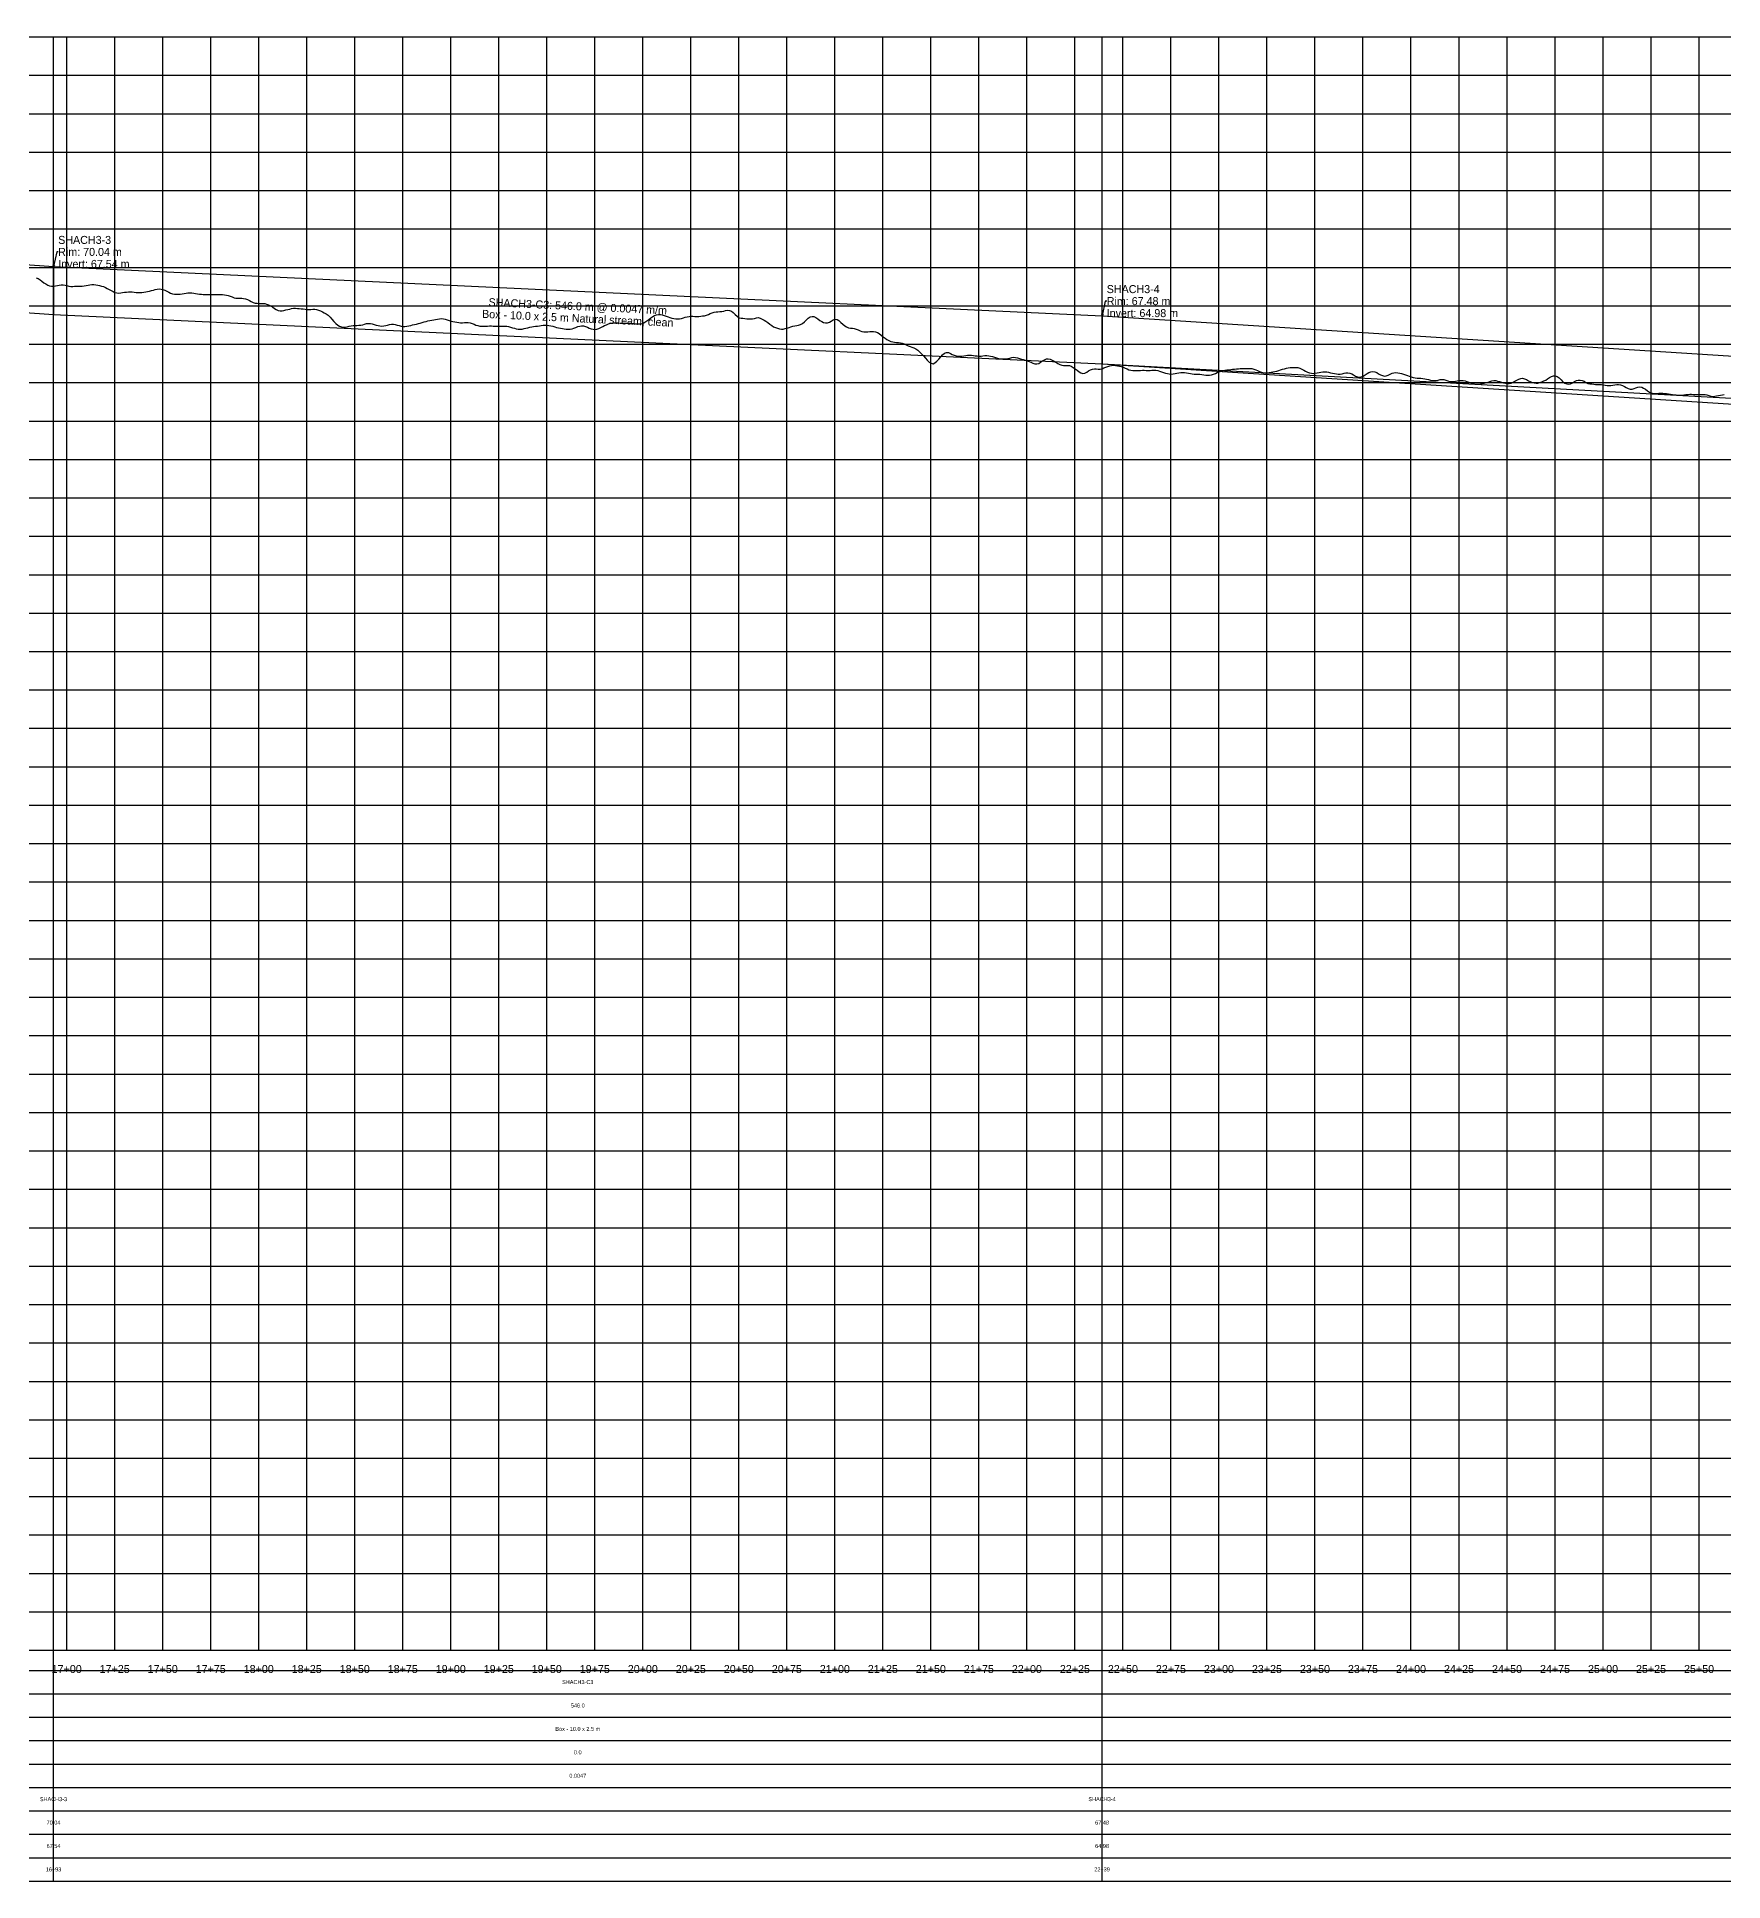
# Model space of a CAD drawing. Extents: x -64 to 13916, y -140 to 832.
# Drawn here: x 1684 to 2563, y -140 to 820 of the extents above; entities that cross this region are included whole.
import ezdxf
from ezdxf.enums import TextEntityAlignment as Align

# ---------------------------------------------------------------- set-up
doc = ezdxf.new("R2010")
doc.units = 0
for name, color, linetype in [('Annotation', 7, 'Continuous'), ('Annotation_Table', 254, 'Continuous'), ('Crown', 7, 'Continuous'), ('Grid', 254, 'Continuous'), ('Grid_Text', 7, 'Continuous'), ('Ground_Elevation', 3, 'Continuous'), ('Hydraulic_Grade', 5, 'Continuous'), ('Invert', 7, 'Continuous'), ('Structure', 7, 'Continuous')]:
    doc.layers.add(name, color=color, linetype=linetype)

msp = doc.modelspace()

# ---------------------------------------------------------------- linework, layer by layer
at = {"layer": 'Annotation', "color": 0}
for points in [[(1693.13, 700.42), (1692.93, 701.4), (1693.72, 701.22)], [(2239.13, 674.81), (2238.93, 675.79), (2239.72, 675.61)]]:
    msp.add_lwpolyline(points, close=True, dxfattribs=at)
for points in [[(1695.57, 708.04), (1694.83, 708.04), (1693.13, 700.42)], [(2241.57, 682.43), (2240.83, 682.43), (2239.13, 674.81)]]:
    msp.add_lwpolyline(points, dxfattribs=at)
at = {"layer": 'Annotation_Table', "color": 254}
for points in [[(1693.13, -140.21), (1693.13, 820)], [(2239.13, -140.21), (2239.13, 820)], [(-25, -30.48), (13899.95, -30.48)], [(-25, -42.67), (13899.95, -42.67)], [(-25, -54.86), (13899.95, -54.86)], [(-25, -67.06), (13899.95, -67.06)], [(-25, -79.25), (13899.95, -79.25)], [(-25, -91.44), (13899.95, -91.44)], [(-25, -103.63), (13899.95, -103.63)], [(-25, -115.82), (13899.95, -115.82)], [(-25, -128.02), (13899.95, -128.02)], [(-25, -140.21), (13899.95, -140.21)]]:
    msp.add_lwpolyline(points, dxfattribs=at)
at = {"layer": 'Crown', "color": 0}
for points in [[(863.13, 759.18), (1693.13, 700.42)], [(1693.13, 700.42), (1693.13, 700.42)], [(1693.13, 700.42), (2239.13, 674.81)], [(2239.13, 674.81), (2239.13, 674.81)], [(2239.13, 674.81), (4269.35, 545.06)]]:
    msp.add_lwpolyline(points, dxfattribs=at)
at = {"layer": 'Grid', "color": 254}
for points in [[(-25, 820), (13900, 820)], [(1700, -20), (1700, 820)], [(1725, -20), (1725, 820)], [(1750, -20), (1750, 820)], [(1775, -20), (1775, 820)], [(1800, -20), (1800, 820)], [(1825, -20), (1825, 820)], [(1850, -20), (1850, 820)], [(1875, -20), (1875, 820)], [(1900, -20), (1900, 820)], [(1925, -20), (1925, 820)], [(1950, -20), (1950, 820)], [(1975, -20), (1975, 820)], [(2000, -20), (2000, 820)], [(2025, -20), (2025, 820)], [(2050, -20), (2050, 820)], [(2075, -20), (2075, 820)], [(2100, -20), (2100, 820)], [(2125, -20), (2125, 820)], [(2150, -20), (2150, 820)], [(2175, -20), (2175, 820)], [(2200, -20), (2200, 820)], [(2225, -20), (2225, 820)], [(2250, -20), (2250, 820)], [(2275, -20), (2275, 820)], [(2300, -20), (2300, 820)], [(2325, -20), (2325, 820)], [(2350, -20), (2350, 820)], [(2375, -20), (2375, 820)], [(2400, -20), (2400, 820)], [(2425, -20), (2425, 820)], [(2450, -20), (2450, 820)], [(2475, -20), (2475, 820)], [(2500, -20), (2500, 820)], [(2525, -20), (2525, 820)], [(2550, -20), (2550, 820)], [(-25, 800), (13900, 800)], [(-25, 780), (13900, 780)], [(-25, 760), (13900, 760)], [(-25, 740), (13900, 740)], [(-25, 720), (13900, 720)], [(-25, 700), (13900, 700)], [(-25, 680), (13900, 680)], [(-25, 660), (13900, 660)], [(-25, 640), (13900, 640)], [(-25, 620), (13900, 620)], [(-25, 600), (13900, 600)], [(-25, 580), (13900, 580)], [(-25, 560), (13900, 560)], [(-25, 540), (13900, 540)], [(-25, 520), (13900, 520)], [(-25, 500), (13900, 500)], [(-25, 480), (13900, 480)], [(-25, 460), (13900, 460)], [(-25, 440), (13900, 440)], [(-25, 420), (13900, 420)], [(-25, 400), (13900, 400)], [(-25, 380), (13900, 380)], [(-25, 360), (13900, 360)], [(-25, 340), (13900, 340)], [(-25, 320), (13900, 320)], [(-25, 300), (13900, 300)], [(-25, 280), (13900, 280)], [(-25, 260), (13900, 260)], [(-25, 240), (13900, 240)], [(-25, 220), (13900, 220)], [(-25, 200), (13900, 200)], [(-25, 180), (13900, 180)], [(-25, 160), (13900, 160)], [(-25, 140), (13900, 140)], [(-25, 120), (13900, 120)], [(-25, 100), (13900, 100)], [(-25, 80), (13900, 80)], [(-25, 60), (13900, 60)], [(-25, 40), (13900, 40)], [(-25, 20), (13900, 20)], [(-25, 0), (13900, 0)], [(-25, -20), (13900, -20)]]:
    msp.add_lwpolyline(points, dxfattribs=at)
at = {"layer": 'Ground_Elevation', "color": 3}
msp.add_lwpolyline([(1684.13, 694.55), (1685.13, 694.17), (1686.13, 693.51), (1687.13, 692.77), (1688.13, 692.03), (1689.13, 691.35), (1690.13, 690.8), (1691.13, 690.4), (1692.13, 690.2), (1693.13, 690.22), (1694.13, 690.39), (1695.13, 690.61), (1696.13, 690.8), (1697.13, 690.91), (1698.13, 690.95), (1699.13, 690.8), (1700.13, 690.54), (1701.13, 690.24), (1702.13, 690.11), (1703.13, 690.12), (1704.13, 690.19), (1705.13, 690.19), (1706.13, 690.17), (1707.13, 690.2), (1708.13, 690.29), (1709.13, 690.41), (1710.13, 690.57), (1711.13, 690.75), (1712.13, 690.92), (1713.13, 691.03), (1714.13, 691.03), (1715.13, 690.93), (1716.13, 690.75), (1717.13, 690.53), (1718.13, 690.28), (1719.13, 689.97), (1720.13, 689.56), (1721.13, 689.07), (1722.13, 688.54), (1723.13, 688.02), (1724.13, 687.47), (1725.13, 686.96), (1726.13, 686.66), (1727.13, 686.58), (1728.13, 686.68), (1729.13, 686.88), (1730.13, 687.04), (1731.13, 687.14), (1732.13, 687.2), (1733.13, 687.23), (1734.13, 687.19), (1735.13, 687.09), (1736.13, 686.98), (1737.13, 686.9), (1738.13, 686.92), (1739.13, 686.97), (1740.13, 687.05), (1741.13, 687.2), (1742.13, 687.41), (1743.13, 687.66), (1744.13, 687.89), (1745.13, 688.14), (1746.13, 688.4), (1747.13, 688.64), (1748.13, 688.75), (1749.13, 688.71), (1750.13, 688.54), (1751.13, 688.2), (1752.13, 687.69), (1753.13, 687.08), (1754.13, 686.59), (1755.13, 686.26), (1756.13, 686.05), (1757.13, 685.97), (1758.13, 686.01), (1759.13, 686.08), (1760.13, 686.2), (1761.13, 686.35), (1762.13, 686.53), (1763.13, 686.66), (1764.13, 686.71), (1765.13, 686.66), (1766.13, 686.54), (1767.13, 686.38), (1768.13, 686.19), (1769.13, 686.04), (1770.13, 685.96), (1771.13, 685.93), (1772.13, 685.88), (1773.13, 685.83), (1774.13, 685.8), (1775.13, 685.83), (1776.13, 685.87), (1777.13, 685.89), (1778.13, 685.9), (1779.13, 685.9), (1780.13, 685.86), (1781.13, 685.8), (1782.13, 685.7), (1783.13, 685.52), (1784.13, 685.28), (1785.13, 684.97), (1786.13, 684.58), (1787.13, 684.22), (1788.13, 683.99), (1789.13, 683.94), (1790.13, 683.96), (1791.13, 683.94), (1792.13, 683.8), (1793.13, 683.57), (1794.13, 683.22), (1795.13, 682.77), (1796.13, 682.24), (1797.13, 681.76), (1798.13, 681.42), (1799.13, 681.28), (1800.13, 681.26), (1801.13, 681.25), (1802.13, 681.21), (1803.13, 681.1), (1804.13, 680.89), (1805.13, 680.54), (1806.13, 680.05), (1807.13, 679.4), (1808.13, 678.65), (1809.13, 678.02), (1810.13, 677.61), (1811.13, 677.42), (1812.13, 677.42), (1813.13, 677.58), (1814.13, 677.84), (1815.13, 678.09), (1816.13, 678.32), (1817.13, 678.55), (1818.13, 678.69), (1819.13, 678.72), (1820.13, 678.62), (1821.13, 678.51), (1822.13, 678.43), (1823.13, 678.34), (1824.13, 678.22), (1825.13, 678.11), (1826.13, 678.09), (1827.13, 678.14), (1828.13, 678.2), (1829.13, 678.16), (1830.13, 678), (1831.13, 677.7), (1832.13, 677.3), (1833.13, 676.85), (1834.13, 676.36), (1835.13, 675.8), (1836.13, 675.08), (1837.13, 674.13), (1838.13, 672.99), (1839.13, 671.82), (1840.13, 670.74), (1841.13, 669.9), (1842.13, 669.31), (1843.13, 668.96), (1844.13, 668.81), (1845.13, 668.88), (1846.13, 669.08), (1847.13, 669.33), (1848.13, 669.56), (1849.13, 669.72), (1850.13, 669.78), (1851.13, 669.81), (1852.13, 669.84), (1853.13, 669.93), (1854.13, 670.14), (1855.13, 670.42), (1856.13, 670.71), (1857.13, 670.85), (1858.13, 670.79), (1859.13, 670.55), (1860.13, 670.26), (1861.13, 669.97), (1862.13, 669.67), (1863.13, 669.48), (1864.13, 669.44), (1865.13, 669.53), (1866.13, 669.74), (1867.13, 669.98), (1868.13, 670.21), (1869.13, 670.37), (1870.13, 670.39), (1871.13, 670.23), (1872.13, 669.96), (1873.13, 669.67), (1874.13, 669.42), (1875.13, 669.28), (1876.13, 669.29), (1877.13, 669.41), (1878.13, 669.58), (1879.13, 669.79), (1880.13, 670), (1881.13, 670.19), (1882.13, 670.44), (1883.13, 670.71), (1884.13, 671.02), (1885.13, 671.33), (1886.13, 671.62), (1887.13, 671.89), (1888.13, 672.12), (1889.13, 672.29), (1890.13, 672.46), (1891.13, 672.65), (1892.13, 672.88), (1893.13, 673.1), (1894.13, 673.25), (1895.13, 673.3), (1896.13, 673.22), (1897.13, 673.03), (1898.13, 672.74), (1899.13, 672.4), (1900.13, 672.07), (1901.13, 671.8), (1902.13, 671.58), (1903.13, 671.38), (1904.13, 671.21), (1905.13, 671.13), (1906.13, 671.15), (1907.13, 671.25), (1908.13, 671.32), (1909.13, 671.29), (1910.13, 671.11), (1911.13, 670.79), (1912.13, 670.39), (1913.13, 669.98), (1914.13, 669.67), (1915.13, 669.47), (1916.13, 669.37), (1917.13, 669.34), (1918.13, 669.38), (1919.13, 669.45), (1920.13, 669.5), (1921.13, 669.49), (1922.13, 669.42), (1923.13, 669.36), (1924.13, 669.36), (1925.13, 669.39), (1926.13, 669.41), (1927.13, 669.4), (1928.13, 669.39), (1929.13, 669.37), (1930.13, 669.21), (1931.13, 668.91), (1932.13, 668.56), (1933.13, 668.27), (1934.13, 668.05), (1935.13, 667.85), (1936.13, 667.76), (1937.13, 667.84), (1938.13, 668.09), (1939.13, 668.34), (1940.13, 668.56), (1941.13, 668.8), (1942.13, 669.04), (1943.13, 669.25), (1944.13, 669.37), (1945.13, 669.44), (1946.13, 669.55), (1947.13, 669.71), (1948.13, 669.84), (1949.13, 669.88), (1950.13, 669.84), (1951.13, 669.74), (1952.13, 669.58), (1953.13, 669.35), (1954.13, 669.06), (1955.13, 668.76), (1956.13, 668.51), (1957.13, 668.29), (1958.13, 668.09), (1959.13, 667.93), (1960.13, 667.84), (1961.13, 667.83), (1962.13, 667.89), (1963.13, 668.02), (1964.13, 668.29), (1965.13, 668.7), (1966.13, 669.13), (1967.13, 669.46), (1968.13, 669.58), (1969.13, 669.48), (1970.13, 669.19), (1971.13, 668.78), (1972.13, 668.36), (1973.13, 667.99), (1974.13, 667.75), (1975.13, 667.71), (1976.13, 667.87), (1977.13, 668.22), (1978.13, 668.66), (1979.13, 669.14), (1980.13, 669.65), (1981.13, 670.16), (1982.13, 670.61), (1983.13, 670.93), (1984.13, 671.09), (1985.13, 671.12), (1986.13, 671.09), (1987.13, 671.04), (1988.13, 670.99), (1989.13, 670.94), (1990.13, 670.92), (1991.13, 670.94), (1992.13, 670.98), (1993.13, 670.96), (1994.13, 670.86), (1995.13, 670.71), (1996.13, 670.62), (1997.13, 670.58), (1998.13, 670.59), (1999.13, 670.68), (2000.13, 670.96), (2001.13, 671.47), (2002.13, 672.14), (2003.13, 672.89), (2004.13, 673.66), (2005.13, 674.36), (2006.13, 674.92), (2007.13, 675.27), (2008.13, 675.42), (2009.13, 675.41), (2010.13, 675.25), (2011.13, 674.97), (2012.13, 674.6), (2013.13, 674.19), (2014.13, 673.84), (2015.13, 673.58), (2016.13, 673.37), (2017.13, 673.21), (2018.13, 673.15), (2019.13, 673.22), (2020.13, 673.44), (2021.13, 673.73), (2022.13, 674.02), (2023.13, 674.26), (2024.13, 674.43), (2025.13, 674.52), (2026.13, 674.52), (2027.13, 674.48), (2028.13, 674.45), (2029.13, 674.47), (2030.13, 674.55), (2031.13, 674.68), (2032.13, 674.84), (2033.13, 675.08), (2034.13, 675.44), (2035.13, 675.91), (2036.13, 676.35), (2037.13, 676.65), (2038.13, 676.79), (2039.13, 676.88), (2040.13, 676.96), (2041.13, 677.07), (2042.13, 677.28), (2043.13, 677.55), (2044.13, 677.72), (2045.13, 677.61), (2046.13, 677.18), (2047.13, 676.43), (2048.13, 675.5), (2049.13, 674.54), (2050.13, 673.76), (2051.13, 673.5), (2052.13, 673.49), (2053.13, 673.4), (2054.13, 673.26), (2055.13, 673.15), (2056.13, 673.13), (2057.13, 673.24), (2058.13, 673.46), (2059.13, 673.72), (2060.13, 673.82), (2061.13, 673.47), (2062.13, 672.98), (2063.13, 672.51), (2064.13, 671.96), (2065.13, 671.26), (2066.13, 670.48), (2067.13, 669.72), (2068.13, 669.09), (2069.13, 668.64), (2070.13, 668.3), (2071.13, 668.01), (2072.13, 667.85), (2073.13, 667.88), (2074.13, 668.11), (2075.13, 668.4), (2076.13, 668.73), (2077.13, 669.11), (2078.13, 669.45), (2079.13, 669.62), (2080.13, 669.65), (2081.13, 669.82), (2082.13, 670.21), (2083.13, 670.82), (2084.13, 671.61), (2085.13, 672.54), (2086.13, 673.5), (2087.13, 674.21), (2088.13, 674.49), (2089.13, 674.37), (2090.13, 673.88), (2091.13, 673.17), (2092.13, 672.41), (2093.13, 671.78), (2094.13, 671.34), (2095.13, 671.1), (2096.13, 671.09), (2097.13, 671.4), (2098.13, 671.97), (2099.13, 672.65), (2100.13, 673.04), (2101.13, 672.92), (2102.13, 672.28), (2103.13, 671.34), (2104.13, 670.37), (2105.13, 669.56), (2106.13, 668.97), (2107.13, 668.6), (2108.13, 668.42), (2109.13, 668.31), (2110.13, 668.16), (2111.13, 667.87), (2112.13, 667.46), (2113.13, 667.02), (2114.13, 666.64), (2115.13, 666.43), (2116.13, 666.39), (2117.13, 666.48), (2118.13, 666.64), (2119.13, 666.67), (2120.13, 666.57), (2121.13, 666.37), (2122.13, 666.04), (2123.13, 665.52), (2124.13, 664.77), (2125.13, 663.91), (2126.13, 663.11), (2127.13, 662.44), (2128.13, 661.9), (2129.13, 661.48), (2130.13, 661.2), (2131.13, 661.04), (2132.13, 660.93), (2133.13, 660.84), (2134.13, 660.71), (2135.13, 660.48), (2136.13, 660.11), (2137.13, 659.66), (2138.13, 659.22), (2139.13, 658.81), (2140.13, 658.43), (2141.13, 658.07), (2142.13, 657.61), (2143.13, 656.96), (2144.13, 656.08), (2145.13, 655.03), (2146.13, 653.9), (2147.13, 652.77), (2148.13, 651.68), (2149.13, 650.72), (2150.13, 650.04), (2151.13, 649.85), (2152.13, 650.22), (2153.13, 651.11), (2154.13, 652.23), (2155.13, 653.37), (2156.13, 654.41), (2157.13, 655.25), (2158.13, 655.68), (2159.13, 655.6), (2160.13, 655.14), (2161.13, 654.62), (2162.13, 654.2), (2163.13, 653.94), (2164.13, 653.82), (2165.13, 653.8), (2166.13, 653.85), (2167.13, 653.96), (2168.13, 654.13), (2169.13, 654.3), (2170.13, 654.37), (2171.13, 654.3), (2172.13, 654.18), (2173.13, 654.02), (2174.13, 653.87), (2175.13, 653.77), (2176.13, 653.8), (2177.13, 653.92), (2178.13, 654.03), (2179.13, 654.05), (2180.13, 653.95), (2181.13, 653.78), (2182.13, 653.52), (2183.13, 653.18), (2184.13, 652.81), (2185.13, 652.54), (2186.13, 652.4), (2187.13, 652.31), (2188.13, 652.29), (2189.13, 652.36), (2190.13, 652.55), (2191.13, 652.79), (2192.13, 653.01), (2193.13, 653.16), (2194.13, 653.15), (2195.13, 652.94), (2196.13, 652.56), (2197.13, 652.22), (2198.13, 651.97), (2199.13, 651.71), (2200.13, 651.37), (2201.13, 650.97), (2202.13, 650.56), (2203.13, 650.16), (2204.13, 649.84), (2205.13, 649.74), (2206.13, 650.01), (2207.13, 650.58), (2208.13, 651.25), (2209.13, 651.86), (2210.13, 652.3), (2211.13, 652.41), (2212.13, 652.19), (2213.13, 651.74), (2214.13, 651.2), (2215.13, 650.61), (2216.13, 650.03), (2217.13, 649.51), (2218.13, 649.13), (2219.13, 648.9), (2220.13, 648.85), (2221.13, 648.89), (2222.13, 648.83), (2223.13, 648.5), (2224.13, 647.94), (2225.13, 647.23), (2226.13, 646.44), (2227.13, 645.67), (2228.13, 645.08), (2229.13, 644.8), (2230.13, 644.96), (2231.13, 645.46), (2232.13, 646.05), (2233.13, 646.59), (2234.13, 647), (2235.13, 647.19), (2236.13, 647.12), (2237.13, 646.95), (2238.13, 646.95), (2239.13, 647.21), (2240.13, 647.62), (2241.13, 648.03), (2242.13, 648.41), (2243.13, 648.77), (2244.13, 648.98), (2245.13, 649), (2246.13, 648.89), (2247.13, 648.78), (2248.13, 648.62), (2249.13, 648.38), (2250.13, 648.03), (2251.13, 647.6), (2252.13, 647.13), (2253.13, 646.7), (2254.13, 646.43), (2255.13, 646.3), (2256.13, 646.25), (2257.13, 646.23), (2258.13, 646.26), (2259.13, 646.35), (2260.13, 646.4), (2261.13, 646.4), (2262.13, 646.35), (2263.13, 646.33), (2264.13, 646.36), (2265.13, 646.43), (2266.13, 646.46), (2267.13, 646.41), (2268.13, 646.27), (2269.13, 646), (2270.13, 645.63), (2271.13, 645.23), (2272.13, 644.92), (2273.13, 644.71), (2274.13, 644.54), (2275.13, 644.47), (2276.13, 644.52), (2277.13, 644.68), (2278.13, 644.87), (2279.13, 645.04), (2280.13, 645.19), (2281.13, 645.29), (2282.13, 645.27), (2283.13, 645.13), (2284.13, 644.91), (2285.13, 644.7), (2286.13, 644.53), (2287.13, 644.42), (2288.13, 644.4), (2289.13, 644.42), (2290.13, 644.39), (2291.13, 644.26), (2292.13, 644.06), (2293.13, 643.89), (2294.13, 643.83), (2295.13, 643.89), (2296.13, 644.07), (2297.13, 644.37), (2298.13, 644.76), (2299.13, 645.2), (2300.13, 645.63), (2301.13, 646.04), (2302.13, 646.36), (2303.13, 646.54), (2304.13, 646.64), (2305.13, 646.72), (2306.13, 646.84), (2307.13, 646.96), (2308.13, 647.05), (2309.13, 647.11), (2310.13, 647.19), (2311.13, 647.28), (2312.13, 647.32), (2313.13, 647.32), (2314.13, 647.32), (2315.13, 647.37), (2316.13, 647.38), (2317.13, 647.28), (2318.13, 647.04), (2319.13, 646.68), (2320.13, 646.23), (2321.13, 645.8), (2322.13, 645.35), (2323.13, 645.03), (2324.13, 644.95), (2325.13, 645.05), (2326.13, 645.2), (2327.13, 645.37), (2328.13, 645.54), (2329.13, 645.75), (2330.13, 646.01), (2331.13, 646.31), (2332.13, 646.61), (2333.13, 646.91), (2334.13, 647.19), (2335.13, 647.47), (2336.13, 647.73), (2337.13, 647.89), (2338.13, 647.87), (2339.13, 647.88), (2340.13, 647.87), (2341.13, 647.78), (2342.13, 647.48), (2343.13, 647.03), (2344.13, 646.5), (2345.13, 645.96), (2346.13, 645.51), (2347.13, 645.12), (2348.13, 644.86), (2349.13, 644.77), (2350.13, 644.85), (2351.13, 645.02), (2352.13, 645.21), (2353.13, 645.42), (2354.13, 645.59), (2355.13, 645.67), (2356.13, 645.59), (2357.13, 645.37), (2358.13, 645.12), (2359.13, 644.89), (2360.13, 644.68), (2361.13, 644.5), (2362.13, 644.39), (2363.13, 644.45), (2364.13, 644.64), (2365.13, 644.89), (2366.13, 645.07), (2367.13, 645.1), (2368.13, 644.92), (2369.13, 644.55), (2370.13, 643.99), (2371.13, 643.43), (2372.13, 642.96), (2373.13, 642.79), (2374.13, 642.92), (2375.13, 643.37), (2376.13, 644), (2377.13, 644.68), (2378.13, 645.25), (2379.13, 645.61), (2380.13, 645.73), (2381.13, 645.57), (2382.13, 645.19), (2383.13, 644.64), (2384.13, 644.07), (2385.13, 643.63), (2386.13, 643.43), (2387.13, 643.52), (2388.13, 643.85), (2389.13, 644.34), (2390.13, 644.84), (2391.13, 645.17), (2392.13, 645.28), (2393.13, 645.17), (2394.13, 644.95), (2395.13, 644.68), (2396.13, 644.38), (2397.13, 644.07), (2398.13, 643.71), (2399.13, 643.31), (2400.13, 642.92), (2401.13, 642.63), (2402.13, 642.45), (2403.13, 642.35), (2404.13, 642.31), (2405.13, 642.26), (2406.13, 642.17), (2407.13, 641.98), (2408.13, 641.75), (2409.13, 641.55), (2410.13, 641.34), (2411.13, 641.15), (2412.13, 641.05), (2413.13, 641.13), (2414.13, 641.34), (2415.13, 641.54), (2416.13, 641.64), (2417.13, 641.56), (2418.13, 641.3), (2419.13, 640.95), (2420.13, 640.66), (2421.13, 640.55), (2422.13, 640.59), (2423.13, 640.71), (2424.13, 640.87), (2425.13, 641.04), (2426.13, 641.17), (2427.13, 641.17), (2428.13, 640.97), (2429.13, 640.62), (2430.13, 640.23), (2431.13, 639.85), (2432.13, 639.54), (2433.13, 639.29), (2434.13, 639.13), (2435.13, 639.15), (2436.13, 639.3), (2437.13, 639.56), (2438.13, 639.78), (2439.13, 640), (2440.13, 640.28), (2441.13, 640.64), (2442.13, 640.97), (2443.13, 641.13), (2444.13, 641.07), (2445.13, 640.83), (2446.13, 640.51), (2447.13, 640.18), (2448.13, 639.88), (2449.13, 639.66), (2450.13, 639.53), (2451.13, 639.54), (2452.13, 639.77), (2453.13, 640.22), (2454.13, 640.78), (2455.13, 641.34), (2456.13, 641.83), (2457.13, 642.18), (2458.13, 642.26), (2459.13, 642.03), (2460.13, 641.53), (2461.13, 641), (2462.13, 640.52), (2463.13, 640.14), (2464.13, 639.84), (2465.13, 639.66), (2466.13, 639.72), (2467.13, 639.98), (2468.13, 640.4), (2469.13, 640.84), (2470.13, 641.33), (2471.13, 641.97), (2472.13, 642.61), (2473.13, 643.15), (2474.13, 643.47), (2475.13, 643.52), (2476.13, 643.2), (2477.13, 642.45), (2478.13, 641.44), (2479.13, 640.44), (2480.13, 639.75), (2481.13, 639.32), (2482.13, 639.16), (2483.13, 639.38), (2484.13, 639.91), (2485.13, 640.57), (2486.13, 641.03), (2487.13, 641.27), (2488.13, 641.29), (2489.13, 641.11), (2490.13, 640.69), (2491.13, 640.08), (2492.13, 639.61), (2493.13, 639.36), (2494.13, 639.29), (2495.13, 639.2), (2496.13, 639.09), (2497.13, 639.06), (2498.13, 639.07), (2499.13, 639.05), (2500.13, 638.91), (2501.13, 638.73), (2502.13, 638.57), (2503.13, 638.51), (2504.13, 638.57), (2505.13, 638.73), (2506.13, 638.91), (2507.13, 639.04), (2508.13, 639.06), (2509.13, 638.89), (2510.13, 638.5), (2511.13, 637.97), (2512.13, 637.38), (2513.13, 636.86), (2514.13, 636.59), (2515.13, 636.6), (2516.13, 636.87), (2517.13, 637.3), (2518.13, 637.64), (2519.13, 637.75), (2520.13, 637.58), (2521.13, 637.18), (2522.13, 636.58), (2523.13, 635.8), (2524.13, 635.08), (2525.13, 634.59), (2526.13, 634.37), (2527.13, 634.33), (2528.13, 634.4), (2529.13, 634.49), (2530.13, 634.53), (2531.13, 634.48), (2532.13, 634.38), (2533.13, 634.27), (2534.13, 634.17), (2535.13, 634), (2536.13, 633.8), (2537.13, 633.67), (2538.13, 633.59), (2539.13, 633.52), (2540.13, 633.45), (2541.13, 633.48), (2542.13, 633.62), (2543.13, 633.78), (2544.13, 633.89), (2545.13, 633.93), (2546.13, 633.93), (2547.13, 633.89), (2548.13, 633.81), (2549.13, 633.78), (2550.13, 633.8), (2551.13, 633.86), (2552.13, 633.87), (2553.13, 633.77), (2554.13, 633.55), (2555.13, 633.24), (2556.13, 632.95), (2557.13, 632.82), (2558.13, 632.86), (2559.13, 633.03), (2560.13, 633.25), (2561.13, 633.49), (2562.13, 633.68), (2563.13, 633.74)], dxfattribs=at)
at = {"layer": 'Hydraulic_Grade', "color": 5}
for points in [[(863.13, 734.18), (1693.13, 675.42)], [(1693.13, 675.42), (1693.13, 675.42)], [(1693.13, 675.42), (2239.13, 649.81)], [(2239.13, 649.81), (2239.13, 649.81)], [(2239.13, 649.81), (4269.35, 539.03)]]:
    msp.add_lwpolyline(points, dxfattribs=at)
at = {"layer": 'Invert', "color": 0}
for points in [[(863.13, 734.18), (1693.13, 675.42)], [(1693.13, 675.42), (1693.13, 675.42)], [(1693.13, 675.42), (2239.13, 649.81)], [(2239.13, 649.81), (2239.13, 649.81)], [(2239.13, 649.81), (4269.35, 520.06)]]:
    msp.add_lwpolyline(points, dxfattribs=at)
at = {"layer": 'Structure', "color": 0}
for points in [[(1693.13, 700.42), (1693.13, 675.42)], [(1693.13, 700.42), (1693.13, 675.42)], [(2239.13, 674.81), (2239.13, 649.81)], [(2239.13, 674.81), (2239.13, 649.81)]]:
    msp.add_lwpolyline(points, dxfattribs=at)

# ---------------------------------------------------------------- texts
at = {"layer": 'Annotation', "color": 0}
for s, height, p in [('SHACH3-3', 4.167, (1695.57, 714.29)), ('Rim: 70.04 m', 4.1667, (1695.57, 708.04)), ('Invert: 67.54 m', 4.1667, (1695.57, 701.79)), ('SHACH3-4', 4.167, (2241.57, 688.68)), ('Rim: 67.48 m', 4.1667, (2241.57, 682.43)), ('Invert: 64.98 m', 4.1667, (2241.57, 676.18))]:
    msp.add_text(s, height=height, dxfattribs=at).set_placement(p, align=Align.MIDDLE_LEFT)
for s, p in [('SHACH3-C3: 546.0 m @ 0.0047 m/m', (1966.13, 679.75)), ('Box - 10.0 x 2.5 m Natural stream, clean', (1966.13, 673.5))]:
    msp.add_text(s, height=4.1667, rotation=357.31452, dxfattribs=at).set_placement(p, align=Align.MIDDLE_CENTER)
at = {"layer": 'Annotation_Table', "color": 0}
for s, height, p in [('SHACH3-C3', 2.083, (1966.13, -36.58)), ('546.0', 2.083, (1966.13, -48.77)), ('Box - 10.0 x 2.5 m', 2.0833, (1966.13, -60.96)), ('0.0', 2.083, (1966.13, -73.15)), ('0.0047', 2.083, (1966.13, -85.34)), ('SHACH3-3', 2.083, (1693.13, -97.54)), ('SHACH3-4', 2.083, (2239.13, -97.54)), ('70.04', 2.083, (1693.13, -109.73)), ('67.48', 2.083, (2239.13, -109.73)), ('67.54', 2.083, (1693.13, -121.92)), ('64.98', 2.083, (2239.13, -121.92)), ('16+93', 2.083, (1693.13, -134.11)), ('22+39', 2.083, (2239.13, -134.11))]:
    msp.add_text(s, height=height, dxfattribs=at).set_placement(p, align=Align.MIDDLE_CENTER)
at = {"layer": 'Grid_Text', "color": 0}
for s, p in [('17+00', (1700, -27.7)), ('17+25', (1725, -27.7)), ('17+50', (1750, -27.7)), ('17+75', (1775, -27.7)), ('18+00', (1800, -27.7)), ('18+25', (1825, -27.7)), ('18+50', (1850, -27.7)), ('18+75', (1875, -27.7)), ('19+00', (1900, -27.7)), ('19+25', (1925, -27.7)), ('19+50', (1950, -27.7)), ('19+75', (1975, -27.7)), ('20+00', (2000, -27.7)), ('20+25', (2025, -27.7)), ('20+50', (2050, -27.7)), ('20+75', (2075, -27.7)), ('21+00', (2100, -27.7)), ('21+25', (2125, -27.7)), ('21+50', (2150, -27.7)), ('21+75', (2175, -27.7)), ('22+00', (2200, -27.7)), ('22+25', (2225, -27.7)), ('22+50', (2250, -27.7)), ('22+75', (2275, -27.7)), ('23+00', (2300, -27.7)), ('23+25', (2325, -27.7)), ('23+50', (2350, -27.7)), ('23+75', (2375, -27.7)), ('24+00', (2400, -27.7)), ('24+25', (2425, -27.7)), ('24+50', (2450, -27.7)), ('24+75', (2475, -27.7)), ('25+00', (2500, -27.7)), ('25+25', (2525, -27.7)), ('25+50', (2550, -27.7))]:
    msp.add_text(s, height=4.167, dxfattribs=at).set_placement(p, align=Align.TOP_CENTER)

doc.saveas('drawing.dxf')
